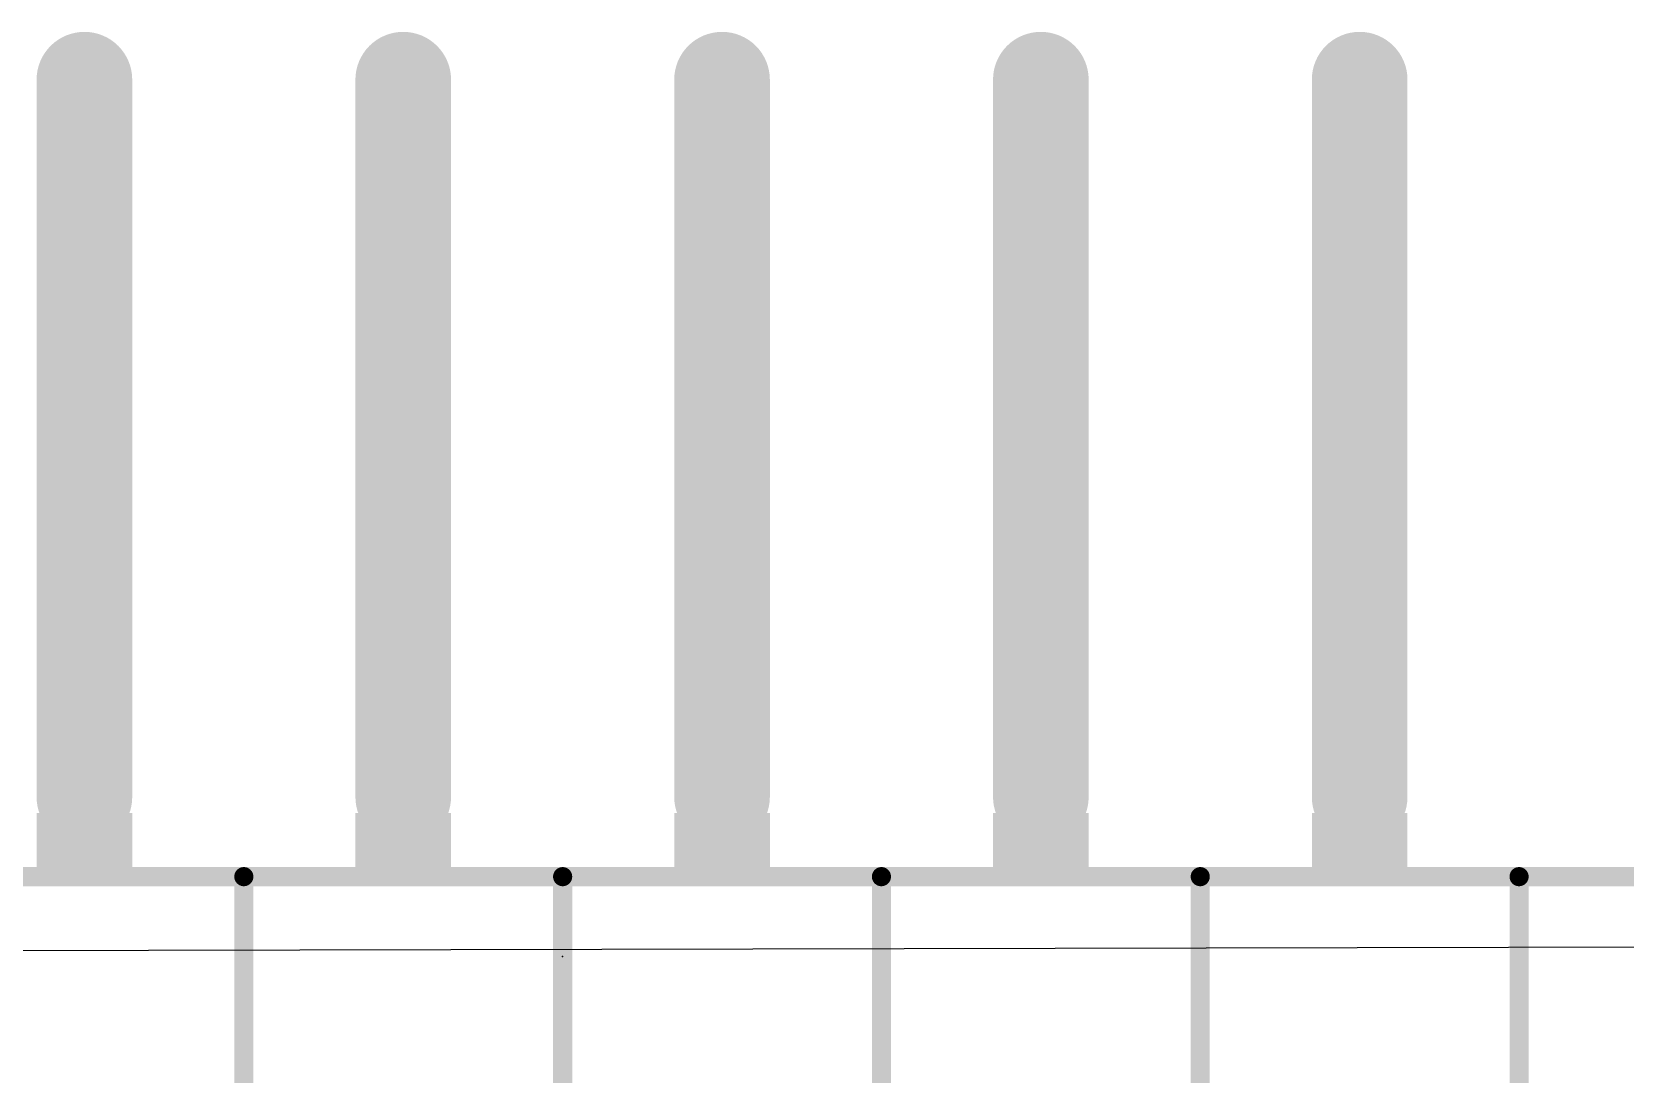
# Model space of a CAD drawing. Extents: x 1.3 to 54.7, y -2.9 to 42.9.
# Drawn here: x 23.71 to 36.41, y 34.62 to 42.93 of the extents above; entities that cross this region are included whole.
import ezdxf

# ---------------------------------------------------------------- set-up
doc = ezdxf.new("R2010")
doc.units = 0
for name, color, linetype in [('20', 31, 'CONTINUOUS'), ('21', 253, 'CONTINUOUS'), ('23', 53, 'CONTINUOUS')]:
    doc.layers.add(name, color=color, linetype=linetype)

# ---------------------------------------------------------------- blocks, each defined once
blk = doc.blocks.new('RECT')
blk.add_solid([(-0.5, -0.5), (0.5, -0.5), (-0.5, 0.5), (0.5, 0.5)])

msp = doc.modelspace()

# ---------------------------------------------------------------- linework, layer by layer
at = {"layer": '20'}
msp.add_line((54.661, 35.677), (1.27, 35.55), dxfattribs=at)
at = {"layer": '21'}
for points, const_width in [([(24.13, 42.545), (24.13, 36.83)], 0.762), ([(26.67, 42.545), (26.67, 36.83)], 0.762), ([(29.21, 42.545), (29.21, 36.83)], 0.762), ([(31.75, 42.545), (31.75, 36.83)], 0.762), ([(34.29, 42.545), (34.29, 36.83)], 0.762), ([(25.4, 36.195), (22.86, 36.195)], 0.1524), ([(25.4, 33.655), (25.4, 36.195)], 0.1524), ([(27.94, 36.195), (25.4, 36.195)], 0.1524), ([(27.94, 33.655), (27.94, 36.195)], 0.1524), ([(30.48, 36.195), (27.94, 36.195)], 0.1524), ([(30.48, 33.655), (30.48, 36.195)], 0.1524), ([(33.02, 36.195), (30.48, 36.195)], 0.1524), ([(33.02, 33.655), (33.02, 36.195)], 0.1524), ([(35.56, 36.195), (33.02, 36.195)], 0.1524), ([(35.56, 33.655), (35.56, 36.195)], 0.1524), ([(38.1, 36.195), (35.56, 36.195)], 0.1524)]:
    msp.add_lwpolyline(points, dxfattribs=dict(at, const_width=const_width))
for points, const_width in [([(24.3205, 42.545, 1), (23.9395, 42.545)], 0.381), ([(26.8605, 42.545, 1), (26.4795, 42.545)], 0.381), ([(29.4005, 42.545, 1), (29.0195, 42.545)], 0.381), ([(31.9405, 42.545, 1), (31.5595, 42.545)], 0.381), ([(34.4805, 42.545, 1), (34.0995, 42.545)], 0.381), ([(23.9395, 36.83, 1), (24.3205, 36.83)], 0.381), ([(26.4795, 36.83, 1), (26.8605, 36.83)], 0.381), ([(29.0195, 36.83, 1), (29.4005, 36.83)], 0.381), ([(31.5595, 36.83, 1), (31.9405, 36.83)], 0.381), ([(34.0995, 36.83, 1), (34.4805, 36.83)], 0.381), ([(25.4381, 36.195, 1), (25.3619, 36.195)], 0.0762), ([(25.4, 36.2331, 1), (25.4, 36.1569)], 0.0762), ([(25.4, 36.1569, 1), (25.4, 36.2331)], 0.0762), ([(27.9781, 36.195, 1), (27.9019, 36.195)], 0.0762), ([(27.94, 36.2331, 1), (27.94, 36.1569)], 0.0762), ([(27.94, 36.1569, 1), (27.94, 36.2331)], 0.0762), ([(30.5181, 36.195, 1), (30.4419, 36.195)], 0.0762), ([(30.48, 36.2331, 1), (30.48, 36.1569)], 0.0762), ([(30.48, 36.1569, 1), (30.48, 36.2331)], 0.0762), ([(33.0581, 36.195, 1), (32.9819, 36.195)], 0.0762), ([(33.02, 36.2331, 1), (33.02, 36.1569)], 0.0762), ([(33.02, 36.1569, 1), (33.02, 36.2331)], 0.0762), ([(35.5981, 36.195, 1), (35.5219, 36.195)], 0.0762), ([(35.56, 36.2331, 1), (35.56, 36.1569)], 0.0762), ([(35.56, 36.1569, 1), (35.56, 36.2331)], 0.0762)]:
    msp.add_lwpolyline(points, format="xyb", dxfattribs=dict(at, const_width=const_width))
at = {"layer": '23'}
msp.add_point((27.94, 35.56), dxfattribs=at)

# ---------------------------------------------------------------- block references
at = {"layer": '21', "xscale": 0.762, "yscale": 0.508}
for p in [(24.13, 36.449), (26.67, 36.449), (29.21, 36.449), (31.75, 36.449), (34.29, 36.449)]:
    msp.add_blockref('RECT', p, dxfattribs=at)

doc.saveas('drawing.dxf')
